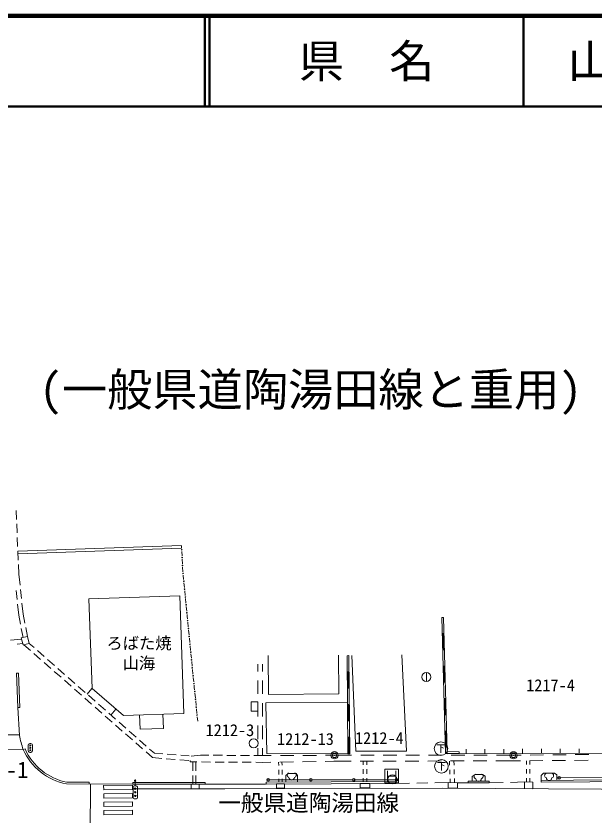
# Model space of a CAD drawing. Units: millimetres, scale not verified. Extents: x 40000 to 680000, y 20000 to 380000.
# Drawn here: x 276867 to 340780, y 291642 to 380000 of the extents above; entities that cross this region are included whole.
import ezdxf
from ezdxf.enums import TextEntityAlignment as Align

# ---------------------------------------------------------------- set-up
doc = ezdxf.new("R2010")
doc.units = ezdxf.units.MM
doc.header["$LTSCALE"] = 1000
doc.header["$PDMODE"] = 32
doc.header["$PDSIZE"] = 500
for name, color, linetype, lineweight in [('M-BGD', 7, 'Continuous', 13), ('M-BGD-EXST', 7, 'Continuous', 13), ('M-BMK-OTRS', 5, 'Continuous', 13), ('M-BMK-ROW', 30, 'Continuous', 13), ('M-BMK-SRVR', 3, 'Continuous', 13), ('M-STR-STRC', 7, 'Continuous', 13), ('M-TTL', 2, 'Continuous', 140), ('M-TTL-LINE', 7, 'Continuous', 50)]:
    doc.layers.add(name, color=color, linetype=linetype, lineweight=lineweight)
doc.layers.add('M-BMK-HTXT', color=7, linetype='Continuous')
doc.layers.add('M-TTL-TXT', color=7, linetype='Continuous')
doc.styles.add('ＭＳ ゴシック', font='')
doc.styles.get('ＭＳ ゴシック').set_extended_font_data('MS Gothic')

msp = doc.modelspace()

# ---------------------------------------------------------------- linework, layer by layer
at = {"layer": 'M-BGD'}
for p, q in [((276922, 324334), (276878, 325333)), ((276987, 322836), (276944, 323835)), ((277053, 321337), (277009, 322336)), ((277119, 319838), (277075, 320837)), ((295174, 321462), (277076, 320824)), ((295185, 321162), (277089, 320524)), ((295184, 321166), (295173, 321399)), ((295229, 320292), (295203, 320799)), ((295273, 319418), (295247, 319925)), ((277187, 318291), (277141, 319339)), ((295317, 318544), (295291, 319051)), ((277317, 317060), (277187, 318291)), ((295407, 317674), (295358, 318179)), ((295492, 316803), (295442, 317308)), ((276984, 315473), (276879, 316468)), ((277475, 315569), (277370, 316563)), ((295576, 315932), (295527, 316437)), ((294970, 315894), (284926, 315540)), ((284926, 315540), (285276, 305622)), ((294970, 315894), (295429, 302879)), ((295661, 315061), (295612, 315566)), ((277167, 313745), (277037, 314976)), ((277658, 313841), (277528, 315072)), ((295746, 314190), (295697, 314695)), ((277360, 312754), (277167, 313745)), ((277848, 312864), (277658, 313841)), ((295805, 313579), (295781, 313824)), ((295831, 313322), (295806, 313579)), ((295915, 312451), (295866, 312956)), ((323953, 313465), (324153, 313470)), ((324357, 298457), (323953, 313465)), ((324552, 298655), (324153, 313470)), ((277648, 311273), (277456, 312263)), ((278134, 311397), (277943, 312373)), ((296000, 311580), (295951, 312085)), ((277490, 311088), (276275, 310981)), ((278134, 311397), (277455, 311223)), ((277455, 311223), (277654, 310448)), ((278134, 311397), (278332, 310622)), ((296085, 310709), (296036, 311214)), ((324200, 311723), (324000, 311718)), ((324088, 309920), (324040, 311719)), ((324128, 309921), (324080, 311720)), ((324168, 309922), (324120, 311721)), ((324208, 309923), (324160, 311722)), ((277616, 310597), (277006, 310543)), ((278332, 310622), (277654, 310448)), ((277745, 310472), (278468, 309837)), ((278332, 310622), (278865, 310154)), ((296171, 309839), (296120, 310344)), ((278844, 309507), (279596, 308848)), ((279241, 309824), (279992, 309165)), ((296259, 308968), (296208, 309473)), ((312519, 309330), (312556, 305048)), ((313674, 309264), (313474, 309262)), ((313474, 309262), (313573, 298404)), ((313674, 309264), (313773, 298406)), ((320031, 298700), (319530, 309340)), ((324048, 309919), (324248, 309924)), ((279971, 308518), (280723, 307858)), ((280368, 308835), (281120, 308175)), ((296347, 308097), (296296, 308602)), ((281099, 307528), (281850, 306869)), ((281495, 307845), (282247, 307186)), ((296435, 307227), (296384, 307732)), ((303598, 307528), (303598, 308340)), ((304109, 307528), (304108, 308340)), ((324297, 308125), (324097, 308119)), ((324185, 306321), (324137, 308120)), ((324225, 306322), (324177, 308121)), ((324265, 306323), (324217, 308122)), ((324305, 306324), (324257, 308124)), ((276928, 307313), (277127, 307321)), ((277084, 303513), (276928, 307313)), ((277284, 303521), (277127, 307321)), ((282623, 306856), (283374, 306196)), ((296523, 306356), (296472, 306861)), ((313690, 307464), (313490, 307463)), ((313530, 307463), (313547, 305663)), ((313570, 307463), (313587, 305663)), ((313610, 307464), (313626, 305664)), ((313650, 307464), (313666, 305664)), ((322243, 307403), (322243, 306403)), ((282226, 306539), (282978, 305879)), ((283750, 305866), (284502, 305207)), ((296584, 305745), (296560, 305991)), ((296610, 305489), (296585, 305745)), ((303599, 305028), (303598, 306528)), ((304109, 305028), (304109, 306528)), ((324145, 306320), (324345, 306325)), ((283353, 305549), (284105, 304890)), ((285271, 305626), (284734, 305003)), ((284877, 304877), (285629, 304217)), ((288740, 302634), (285276, 305622)), ((296698, 304618), (296647, 305123)), ((313507, 305663), (313706, 305664)), ((284481, 304560), (285232, 303900)), ((296786, 303747), (296735, 304252)), ((303599, 302528), (303599, 304028)), ((304110, 302528), (304109, 304028)), ((324394, 304526), (324194, 304521)), ((324282, 302722), (324234, 304522)), ((324322, 302723), (324274, 304523)), ((324362, 302724), (324314, 304524)), ((324402, 302725), (324354, 304525)), ((277084, 303513), (277284, 303521)), ((277253, 300442), (277084, 303513)), ((285608, 303570), (286360, 302911)), ((286005, 303887), (286756, 303228)), ((287915, 303345), (287358, 302700)), ((296874, 302877), (296823, 303382)), ((313723, 303865), (313523, 303863)), ((313563, 303863), (313579, 302063)), ((313603, 303863), (313619, 302064)), ((313643, 303864), (313659, 302064)), ((313683, 303864), (313699, 302064)), ((286735, 302581), (287487, 301921)), ((287132, 302898), (287884, 302238)), ((295429, 302879), (288739, 302643)), ((290526, 302706), (290581, 301149)), ((293112, 302797), (293168, 301224)), ((296962, 302006), (296911, 302511)), ((324242, 302721), (324442, 302727)), ((287863, 301591), (288614, 300932)), ((288260, 301908), (289011, 301249)), ((303600, 300028), (303600, 301528)), ((304111, 300028), (304110, 301528)), ((313539, 302063), (313739, 302065)), ((288990, 300602), (289742, 299942)), ((289387, 300919), (290138, 300259)), ((293168, 301224), (290581, 301149)), ((324491, 300927), (324291, 300922)), ((324379, 299124), (324331, 300923)), ((324419, 299125), (324371, 300924)), ((324459, 299126), (324411, 300925)), ((324499, 299127), (324451, 300926)), ((290117, 299612), (290869, 298953)), ((290514, 299929), (291266, 299270)), ((313756, 300265), (313556, 300263)), ((313596, 300263), (313612, 298463)), ((313636, 300264), (313652, 298464)), ((313676, 300264), (313692, 298464)), ((313716, 300264), (313732, 298464)), ((277684, 298873), (277867, 298953)), ((291642, 298940), (292174, 298472)), ((303600, 298216), (303600, 299028)), ((304111, 298216), (304111, 299028)), ((324339, 299122), (324539, 299128)), ((325879, 298647), (324552, 298655)), ((324558, 298405), (324556, 298905)), ((324558, 298405), (324556, 298905)), ((326641, 298414), (326638, 298914)), ((328724, 298424), (328721, 298924)), ((330807, 298433), (330804, 298933)), ((332890, 298442), (332887, 298942)), ((334973, 298452), (334970, 298952)), ((337055, 298461), (337053, 298961)), ((339138, 298470), (339136, 298970)), ((291245, 298623), (291968, 297988)), ((291973, 297985), (292977, 297907)), ((292174, 298471), (293097, 298399)), ((293476, 297868), (294473, 297791)), ((293596, 298360), (294593, 298283)), ((295091, 298244), (296015, 298173)), ((296236, 298156), (297257, 298257)), ((298184, 298251), (297257, 298257)), ((299684, 298242), (298684, 298248)), ((301184, 298234), (300184, 298239)), ((302684, 298225), (301684, 298231)), ((304111, 298216), (303184, 298222)), ((304111, 298216), (305099, 298220)), ((306099, 298224), (307599, 298230)), ((308599, 298234), (310099, 298240)), ((311099, 298244), (312086, 298248)), ((312086, 298248), (313982, 298248)), ((313572, 298463), (313772, 298465)), ((313773, 298406), (313573, 298404)), ((314982, 298247), (316482, 298247)), ((317482, 298247), (318982, 298247)), ((319982, 298247), (321482, 298246)), ((322482, 298246), (323982, 298246)), ((325878, 298447), (324357, 298457)), ((355802, 298545), (324558, 298405)), ((324982, 298246), (326482, 298246)), ((325878, 298447), (325879, 298647)), ((327482, 298245), (328982, 298245)), ((329982, 298245), (331879, 298245)), ((331879, 298245), (332712, 298255)), ((333712, 298266), (335212, 298284)), ((336212, 298296), (337712, 298313)), ((338712, 298325), (340212, 298343)), ((294971, 297752), (295976, 297674)), ((296139, 297513), (296140, 297662)), ((296139, 297513), (296873, 297509)), ((296435, 297512), (296435, 296526)), ((296735, 296516), (296735, 297491)), ((297373, 297506), (298373, 297500)), ((298873, 297497), (299873, 297491)), ((300373, 297488), (301373, 297482)), ((301873, 297479), (302873, 297474)), ((303373, 297471), (304107, 297466)), ((305053, 297480), (304107, 297466)), ((305914, 297133), (305908, 297493)), ((307553, 297518), (306053, 297495)), ((306281, 297139), (306275, 297499)), ((310053, 297556), (308553, 297533)), ((312000, 297585), (311053, 297571)), ((313912, 297590), (312000, 297585)), ((316412, 297596), (314912, 297593)), ((315261, 297593), (315261, 297208)), ((315672, 297593), (315672, 297208)), ((318912, 297603), (317412, 297599)), ((321412, 297610), (319912, 297606)), ((323912, 297616), (322412, 297612)), ((324818, 297156), (324805, 297606)), ((326412, 297623), (324912, 297619)), ((325303, 297170), (325290, 297620)), ((328912, 297630), (327412, 297626)), ((331825, 297638), (329912, 297632)), ((332637, 297643), (331825, 297638)), ((333315, 297221), (333314, 297648)), ((335137, 297661), (333637, 297650)), ((333670, 297222), (333668, 297649)), ((337637, 297678), (336137, 297668)), ((340137, 297696), (338637, 297685)), ((296435, 296026), (296435, 295040)), ((296735, 295040), (296735, 296016)), ((305930, 296133), (305922, 296633)), ((306297, 296139), (306289, 296639)), ((315261, 296708), (315261, 296208)), ((315672, 296708), (315672, 296208)), ((317662, 295203), (317662, 296703)), ((317662, 296703), (319162, 296703)), ((317943, 296515), (317943, 295390)), ((318881, 296515), (318881, 295390)), ((319162, 296703), (319162, 295203)), ((324848, 296156), (324833, 296656)), ((325333, 296170), (325318, 296670)), ((333318, 296221), (333316, 296721)), ((333672, 296222), (333671, 296722)), ((284967, 295275), (282481, 295277)), ((284967, 295275), (284966, 295071)), ((297769, 295238), (289769, 295253)), ((289769, 295053), (289769, 295253)), ((297769, 295238), (297769, 295038)), ((304895, 295521), (309327, 295527)), ((305943, 295273), (305938, 295633)), ((306311, 295278), (306305, 295639)), ((309627, 295528), (314059, 295534)), ((314359, 295534), (318791, 295540)), ((315261, 295708), (315261, 295324)), ((315672, 295708), (315672, 295324)), ((319162, 295203), (317662, 295203)), ((317943, 295953), (318881, 295953)), ((318911, 295143), (320388, 295164)), ((321188, 295175), (322388, 295192)), ((323188, 295203), (324665, 295224)), ((324876, 295206), (324862, 295656)), ((325361, 295221), (325347, 295671)), ((325698, 295219), (326872, 295184)), ((329175, 295195), (330731, 295234)), ((331531, 295255), (333087, 295295)), ((333320, 295293), (333319, 295721)), ((333675, 295294), (333674, 295722)), ((337074, 295741), (343700, 295785)), ((289769, 295053), (282442, 295080)), ((297769, 295038), (289769, 295053)), ((296233, 295039), (296233, 294539)), ((297133, 294539), (296233, 294538)), ((297133, 295039), (297133, 294539))]:
    msp.add_line(p, q, dxfattribs=at)
for points in [[(312556, 305048), (304773, 304981), (304736, 309263)], [(314013, 309290), (314452, 298719), (320031, 298700)], [(313773, 298406), (304616, 298461), (304504, 304030), (313517, 304099)], [(306695, 295280), (306702, 296013), (306953, 296217), (307853, 296217), (308009, 296021), (307994, 295287)], [(327325, 295388), (327309, 295889), (327622, 296129), (328451, 296114), (328738, 295942), (328728, 295395)], [(334945, 295458), (334949, 296004), (335189, 296275), (336425, 296275), (336670, 296093), (336686, 295475)]]:
    msp.add_lwpolyline(points, dxfattribs=at)
for points in [[(303599, 304146), (303599, 303144), (302888, 303144), (302887, 304146)], [(304547, 295070), (318911, 295143), (318910, 295342), (304546, 295270)], [(314923, 295122), (315979, 295128), (315982, 294640), (314926, 294635)], [(324661, 294606), (325694, 294600), (325698, 295219), (324665, 295224)], [(326872, 295184), (329175, 295195), (329174, 295397), (326871, 295386)], [(333083, 294559), (333998, 294553), (334003, 295290), (333087, 295295)], [(334947, 295259), (345681, 295364), (345679, 295564), (334945, 295458)], [(305664, 295076), (306545, 295080), (306548, 294616), (305666, 294612)]]:
    msp.add_lwpolyline(points, close=True, dxfattribs=at)
for centre, radius in [((295194, 320982), 37.5), ((295238, 320108), 37.5), ((295282, 319234), 37.5), ((295340, 318362), 37.5), ((295425, 317491), 37.5), ((295509, 316620), 37.5), ((295594, 315749), 37.5), ((295679, 314878), 37.5), ((295764, 314007), 37.5), ((295848, 313139), 37.5), ((295933, 312268), 37.5), ((296018, 311397), 37.5), ((296102, 310526), 37.5), ((296190, 309656), 37.5), ((296278, 308785), 37.5), ((296365, 307915), 37.5), ((296453, 307044), 37.5), ((322243, 306903), 500), ((296541, 306173), 37.5), ((296629, 305306), 37.5), ((296717, 304435), 37.5), ((296805, 303565), 37.5), ((296892, 302694), 37.5), ((303151, 299570), 500), ((318494, 295589), 500), ((304745, 295521), 150), ((304745, 295521), 120), ((304745, 295521), 100), ((309477, 295527), 150), ((309477, 295527), 120), ((309477, 295527), 100), ((314209, 295534), 150), ((314209, 295534), 120), ((314209, 295534), 100), ((318941, 295541), 150), ((318941, 295541), 120), ((318941, 295541), 100), ((336924, 295740), 150), ((336924, 295740), 120), ((336924, 295740), 100)]:
    msp.add_circle(centre, radius, dxfattribs=at)
for centre, radius, start, end in [((284785, 301658), 7629, 189.16909, 201.19138), ((283706, 301547), 6589, 203.68422, 258.94383), ((283706, 301547), 6389, 203.95184, 258.94466), ((307121, 296061), 268, 116.08703, 255.33416), ((307585, 296061), 268, 284.66584, 63.91297), ((327783, 295910), 268, 116.08703, 255.33416), ((328247, 295910), 268, 284.66584, 63.91297), ((335586, 296007), 268, 116.08703, 255.33416), ((336051, 296007), 268, 284.66584, 63.91297), ((307353, 295802), 300, 180, 0), ((328015, 295650), 300, 180, 0), ((335818, 295748), 300, 180, 0)]:
    msp.add_arc(centre, radius, start, end, dxfattribs=at)
at = {"layer": 'M-BGD-EXST'}
for p, q in [((323404, 299393), (324304, 299393)), ((323854, 299393), (323854, 298530)), ((323854, 299168), (324154, 299018)), ((323457, 297438), (324357, 297438)), ((323907, 297438), (323907, 296576)), ((323907, 297213), (324207, 297063))]:
    msp.add_line(p, q, dxfattribs=at)
for centre in [(323854, 298980), (323907, 297026)]:
    msp.add_circle(centre, 750, dxfattribs=at)
at = {"layer": 'M-BMK-OTRS'}
msp.add_lwpolyline([(289809, 294553), (299947, 294538), (324032, 294609), (353311, 294445), (371992, 293806), (385757, 293402)], dxfattribs=at)
at = {"layer": 'M-BMK-ROW'}
for centre in [(312086, 298248), (331879, 298245)]:
    msp.add_circle(centre, 400, dxfattribs=at)
for p in [(312086, 298248), (331879, 298245)]:
    msp.add_point(p, dxfattribs=at)
at = {"layer": 'M-STR-STRC'}
for p, q in [((277250, 300507), (266654, 300485)), ((278309, 299526), (278389, 299566)), ((278389, 299566), (278509, 299566)), ((278509, 299566), (278589, 299527)), ((277684, 298873), (266093, 298824)), ((278210, 299365), (278250, 299465)), ((278212, 298765), (278210, 299365)), ((278252, 298665), (278212, 298765)), ((278250, 299465), (278309, 299526)), ((278313, 298606), (278252, 298665)), ((278589, 299527), (278650, 299467)), ((278652, 298667), (278593, 298607)), ((278650, 299467), (278690, 299367)), ((278692, 298767), (278652, 298667)), ((278690, 299367), (278692, 298767)), ((278393, 298566), (278313, 298606)), ((278513, 298566), (278393, 298566)), ((278593, 298607), (278513, 298566)), ((290037, 295359), (290044, 294879)), ((285045, 281321), (285092, 295070)), ((289806, 294755), (289844, 294836)), ((289823, 293555), (289806, 294755)), ((289844, 294836), (289924, 294877)), ((289924, 294877), (290164, 294881)), ((290164, 294881), (290244, 294842)), ((290244, 294842), (290286, 294762)), ((290286, 294762), (290303, 293562)), ((297769, 295038), (304469, 295038)), ((289864, 293476), (289823, 293555)), ((289945, 293437), (289864, 293476)), ((290185, 293441), (289945, 293437)), ((290264, 293482), (290185, 293441)), ((290303, 293562), (290264, 293482))]:
    msp.add_line(p, q, dxfattribs=at)
for points in [[(286560, 294892), (289748, 294928), (289751, 294478), (286563, 294442)], [(286565, 293970), (289753, 294005), (289755, 293555), (286567, 293520)], [(286570, 293047), (289758, 293083), (289760, 292633), (286572, 292597)], [(286574, 292125), (289762, 292161), (289764, 291711), (286576, 291675)]]:
    msp.add_lwpolyline(points, close=True, dxfattribs=at)
for centre, radius in [((278450, 299326), 60), ((278451, 299066), 60), ((278452, 298806), 60), ((290036, 295439), 80), ((290048, 294559), 80), ((290054, 294159), 80), ((290060, 293759), 80)]:
    msp.add_circle(centre, radius, dxfattribs=at)
at = {"layer": 'M-TTL'}
msp.add_line((680000, 380000), (40000, 380000), dxfattribs=at)
at = {"layer": 'M-TTL-LINE'}
for p, q in [((297750, 380000), (297750, 370000)), ((298250, 380000), (298250, 370000)), ((333000, 380000), (333000, 370000)), ((40000, 370000), (680000, 370000))]:
    msp.add_line(p, q, dxfattribs=at)

# ---------------------------------------------------------------- texts
at = {"layer": 'M-BGD', "style": 'ＭＳ ゴシック'}
msp.add_text('(一般県道陶湯田線と重用)', height=3666, dxfattribs=at).set_placement((309445, 335765), align=Align.BOTTOM_CENTER)
for s, p in [('ろばた焼', (290471, 310647)), ('山海', (290455, 308431))]:
    msp.add_text(s, height=1320, dxfattribs=at).set_placement(p, align=Align.MIDDLE_CENTER)
at = {"layer": 'M-BMK-HTXT', "style": 'ＭＳ ゴシック'}
for s, height, p in [('1217-4', 1320, (335971, 304938)), ('1212-3', 1320, (300521, 299972)), ('1212-13', 1320, (308874, 298994)), ('1212-4', 1320, (317043, 299094)), ('一般県道陶湯田線', 1833, (309229, 291524))]:
    msp.add_text(s, height=height, dxfattribs=at).set_placement(p, align=Align.BOTTOM_CENTER)
at = {"layer": 'M-BMK-SRVR', "style": 'ＭＳ ゴシック'}
msp.add_text('204-12-0-1', height=1833, dxfattribs=at).set_placement((265766, 295167), align=Align.BOTTOM_LEFT)
at = {"layer": 'M-TTL-TXT', "style": 'ＭＳ ゴシック'}
for s, p in [('県\u3000名', (315625, 375000)), ('山\u3000口\u3000県', (350375, 375000))]:
    msp.add_text(s, height=3666, dxfattribs=at).set_placement(p, align=Align.MIDDLE_CENTER)

doc.saveas('drawing.dxf')
